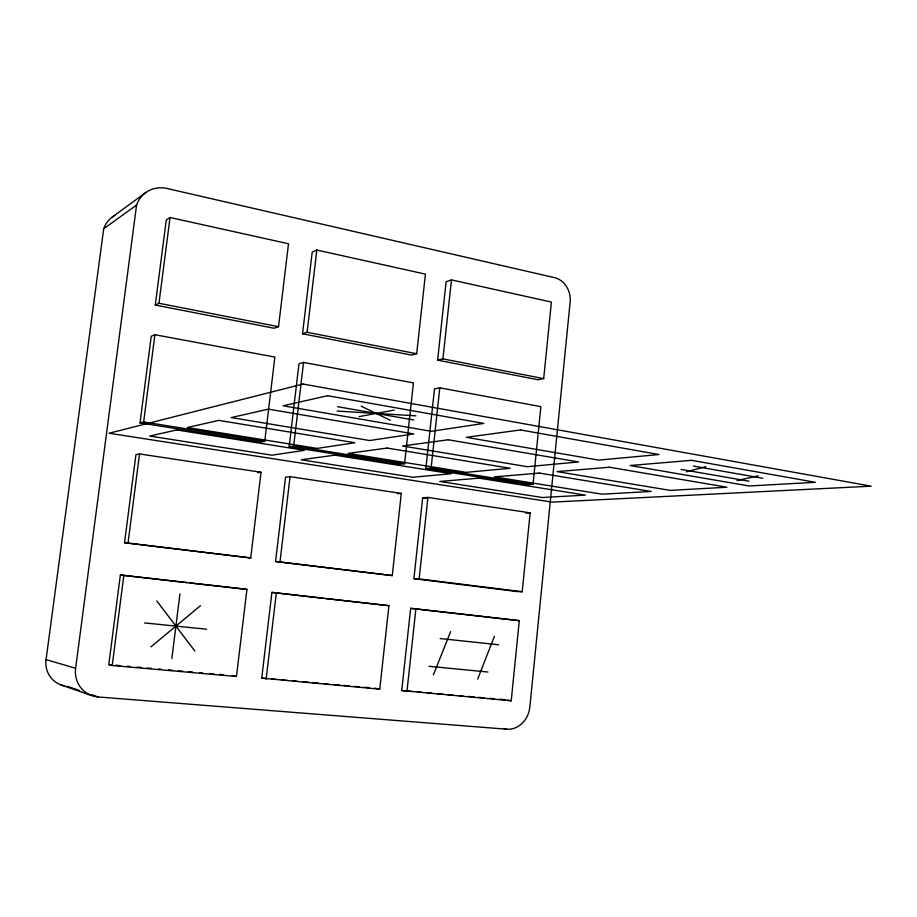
<?xml version="1.0" encoding="UTF-8"?>
<svg xmlns="http://www.w3.org/2000/svg" width="917" height="917" viewBox="0 0 917 917"><rect width="100%" height="100%" fill="white"/><g stroke="black" fill="none" stroke-linecap="round" stroke-linejoin="round"><path stroke-width="1.38" d="M511.216 700.771L519.286 620.649L410.667 608.338L401.738 690.547L511.216 700.771L507.777 700.141M513.623 591.293L522.209 591.74L530.152 512.844L427.941 497.427L422.668 497.771L413.888 578.684L516.443 591.442M533.029 484.371L540.858 406.655L439.793 387.822L434.486 388.9L425.832 468.576L527.241 484.784L533.029 484.371L431.116 468.037L425.832 468.576M543.689 378.618L551.404 302.06L451.473 279.903L446.12 281.714L437.604 360.163L537.866 379.718L543.689 378.618L442.922 358.879L437.604 360.163M406.942 691.556L415.894 608.773M413.888 578.684L419.126 578.914L427.941 497.427M431.116 468.037L439.793 387.822M442.922 358.879L451.473 279.903M379.753 689.148L388.934 605.678L271.902 592.405L261.746 678.144L379.753 689.148L374.698 688.151M392.258 575.567L401.302 493.415L290.059 476.645L285.554 477.138L275.558 561.491L392.258 575.567L275.558 561.491M404.557 463.773L413.464 382.916L303.561 362.421L298.988 363.74L289.153 446.717L399.422 464.346L404.557 463.773L293.681 445.994L289.153 446.717M416.673 353.733L425.442 274.137L316.835 250.043L312.204 252.141L302.53 333.799L411.492 355.062L416.673 353.733L307.115 332.275L302.53 333.799M266.148 679.107L276.349 592.749M280.029 561.594L290.059 476.645M293.681 445.994L303.561 362.421M307.115 332.275L316.835 250.043M236.46 676.494L246.937 589.367L120.368 575.005L108.779 664.607L112.218 665.513L236.46 676.494L232.242 675.531M250.719 557.949L261.024 472.255L139.522 453.938L135.934 454.637L124.54 542.704L250.719 557.949L124.54 542.704M264.738 441.364L274.871 357.08L154.904 334.716L151.236 336.287L140.037 422.875L260.382 442.12L264.738 441.364L143.648 421.946L140.037 422.875M278.527 326.681L288.5 243.762L170.035 217.489L166.286 219.931L155.271 305.063L274.103 328.252L278.527 326.681L158.962 303.263L155.271 305.063M171.857 658.475L179.927 593.884M112.218 665.513L123.864 575.223M128.071 542.681L139.522 453.938M143.648 421.946L154.904 334.716M158.962 303.263L170.035 217.489M98.176 696.966A26.902 25.584 -55 0 1 75.618 668.287L136.576 205.076A29.711 27.155 52.5 0 1 167.112 188.501L554.567 277.656A20.85 17.652 76.1 0 1 570.156 301.853L529.877 706.789A24.323 20.896 -82 0 1 506.757 729.21L98.176 696.966L91.436 694.639M64.041 685.801A25.057 23.911 -49.8 0 1 46.068 659.587L103.701 228.746A27.682 25.55 49.7 0 1 114.9 215.415M477.677 679.05L494.401 636.364M433.374 674.866L450.648 631.595M150.927 646.875L200.479 605.667M112.401 216.985L145.814 192.513M103.701 228.746L136.576 205.076M686.386 471.808L705.884 466.673M737.062 480.588L758.141 475.877M358.994 416.627L394.172 410.071M257.769 472.668L261.024 472.255M397.451 493.69L401.302 493.415M525.533 513.027L530.152 512.844M337.101 411.057L415.905 415.837M246.937 589.367L190.048 583.006M388.934 605.678L325.753 598.595M519.286 620.649L410.667 608.338M108.779 664.607L111.622 664.859M115.874 665.238L120.138 665.616M127.234 666.235L130.065 666.487M137.16 667.117L141.424 667.496M147.098 668L151.351 668.378M158.446 668.997L161.289 669.25M168.384 669.88L172.637 670.258M178.322 670.763L182.575 671.141M188.249 671.645L192.513 672.012M199.608 672.642L202.439 672.895M209.535 673.525L213.799 673.903M219.472 674.408L223.725 674.786M261.746 678.144L265.976 678.523M271.627 679.027L275.857 679.394M281.508 679.898L287.159 680.403M292.81 680.895L297.039 681.274M302.69 681.767L308.341 682.271M312.571 682.649L318.222 683.142M323.873 683.646L328.103 684.025M333.754 684.518L339.405 685.022M343.634 685.4L349.285 685.893M354.936 686.397L359.166 686.776M364.817 687.269L369.047 687.647M401.738 690.547L411.687 691.418M417.373 691.922L421.637 692.301M427.322 692.805L431.586 693.183M437.271 693.688L442.957 694.192M447.221 694.57L452.906 695.075M458.592 695.579L462.856 695.946M468.53 696.45L474.215 696.954M478.479 697.333L484.165 697.837M489.85 698.341L494.114 698.72M499.799 699.224L505.485 699.728M429.03 666.315L487.936 672.023M144.622 622.93L206.623 629.222M440.149 638.553L498.584 644.754M120.368 575.005L187.206 582.685M271.902 592.405L322.922 598.262M419.126 578.914L522.209 591.74M422.668 497.771L426.909 498.401M681.136 469.412L749.04 481.207M693.435 466.077L762.692 478.238M337.548 406.678L413.854 420.009M504.018 728.625L506.757 729.21M46.068 659.587L75.618 668.287M67.182 686.271L79.309 690.455M61.003 684.919L91.585 695.533M361.218 406.208L390.333 420.284M156.738 600.922L194.874 651.047M303 384.04L109.089 433.237L552.16 502.115L871.15 486.17L303 384.04M176.717 429.935L149.7 436.056L271.948 455.187L304.478 450.316L176.717 429.935M218.785 420.387L187.297 427.528L317.179 448.402L354.868 442.751L218.785 420.387M268.36 409.142L231.199 417.579L369.666 440.538L413.831 433.913L268.36 409.142M327.621 395.708L283.101 405.795L431.288 431.299L483.775 423.425L327.621 395.708M334.923 455.164L301.154 459.761L412.994 477.253L451.244 473.722L334.923 455.164M387.169 448.069L348.105 453.376L466.134 472.347L510.15 468.278L387.169 448.069M448.218 439.77L402.506 445.983L527.378 466.696L578.57 461.962L448.218 439.77M520.489 429.947L466.272 437.317L598.721 460.105L659.002 454.534L520.489 429.947M479.018 478.158L439.759 481.448L542.451 497.518L585.367 495.123L479.018 478.158M539.425 473.092L494.297 476.874L602.033 494.194L651.116 491.455L539.425 473.092M609.473 467.223L557.066 471.613L670.258 490.389L726.952 487.225L609.473 467.223M691.682 460.334L630.082 465.504L749.178 485.987L815.385 482.296L691.682 460.334"/></g></svg>
